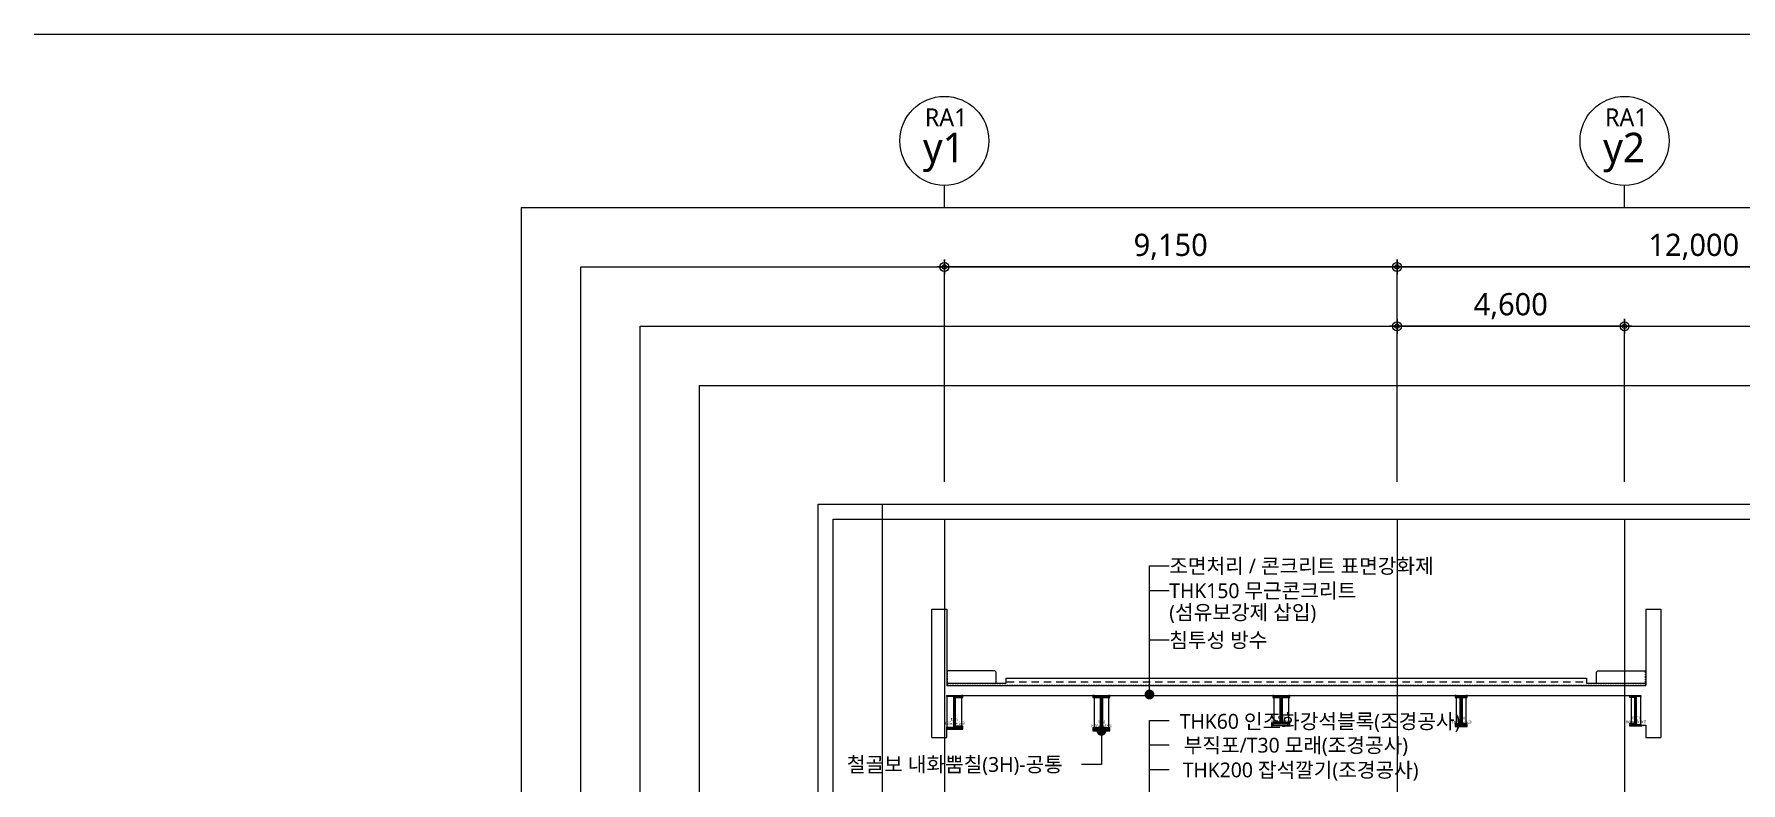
# Model space of a CAD drawing. Header units: millimetres. Extents: x 0 to 244676, y -5263 to 84354.
# Drawn here: x 126150 to 160651, y 28055 to 43200 of the extents above; entities that cross this region are included whole.
import ezdxf
from ezdxf.enums import TextEntityAlignment as Align

# ---------------------------------------------------------------- set-up
doc = ezdxf.new("R2010")
doc.units = ezdxf.units.MM
doc.header["$LTSCALE"] = 100
doc.header["$MEASUREMENT"] = 0
doc.header["$PDSIZE"] = -10
doc.linetypes.add('CENTER', pattern=[2, 1.25, -0.25, 0.25, -0.25])
doc.linetypes.add('HID', pattern=[2.5, 1.5, -1])
doc.layers.get('0').update_dxf_attribs({"linetype": 'CONTINUOUS'})
doc.layers.get('Defpoints').update_dxf_attribs({"color": 171, "linetype": 'CONTINUOUS'})
for name, color, linetype in [('02-COL', 2, 'CONTINUOUS'), ('CEN(ST)', 1, 'CENTER'), ('CON', 2, 'CONTINUOUS'), ('DIM', 7, 'CONTINUOUS'), ('FIN', 8, 'CONTINUOUS'), ('FIN(내화피복)', 8, 'CONTINUOUS'), ('HAT-252', 252, 'CONTINUOUS'), ('HF', 3, 'CONTINUOUS'), ('LED', 7, 'CONTINUOUS'), ('NDIM', 7, 'CONTINUOUS'), ('STEEL', 5, 'CONTINUOUS'), ('STL', 3, 'CONTINUOUS'), ('SYM', 7, 'CONTINUOUS'), ('SYM(AXIS)', 7, 'CONTINUOUS'), ('TEXT(AXIS)', 2, 'CONTINUOUS'), ('TEXT(MIN)', 7, 'CONTINUOUS'), ('wire-meshes', 1, 'CONTINUOUS')]:
    doc.layers.add(name, color=color, linetype=linetype)
doc.styles.add('CGS', font='cgse', dxfattribs={"bigfont": 'cgs'})
doc.styles.add('TE', font='malgun_0.ttf')
doc.styles.add('나눔바른고딕', font='NanumBarunGothic.ttf')
doc.dimstyles.new('BA', dxfattribs={"dimscale": 500, "dimtxt": 3, "dimasz": 1, "dimexe": 1, "dimexo": 5, "dimgap": 0.9, "dimtad": 1, "dimdec": 0, "dimdsep": 46, "dimlunit": 6, "dimtxsty": 'TE', "dimblk": 'DDD', "dimcen": 2.5, "dimclrd": 256, "dimclre": 256, "dimclrt": 3, "dimazin": 2, "dimtfac": 1, "dimtdec": 0, "dimtix": 1, "dimtmove": 2, "dimatfit": 3, "dimldrblk": 'DDD', "dimfxl": 1, "dimtolj": 1, "dimtzin": 0, "dimarcsym": 2})
doc.dimstyles.new('NDIM 1200', dxfattribs={"dimscale": 500, "dimtxt": 3, "dimasz": 1, "dimexe": 2, "dimexo": 2, "dimgap": 1, "dimtad": 1, "dimdec": 0, "dimdsep": 46, "dimtxsty": 'CGS', "dimblk": 'DOT0', "dimcen": 1, "dimdle": 8, "dimclrd": 2, "dimclre": 2, "dimclrt": 2, "dimadec": 0, "dimazin": 0, "dimtfac": 1, "dimtdec": 0, "dimtix": 1, "dimtmove": 2, "dimatfit": 3, "dimldrblk": 'DOT0', "dimfxl": 1, "dimtolj": 1, "dimtzin": 0, "dimlwd": -1, "dimlwe": -1, "dimarcsym": 0})

# ---------------------------------------------------------------- blocks, each defined once
blk = doc.blocks.new('DOT0')
blk.add_line((-3, 0), (3, 0))
at = {"color": 6}
blk.add_circle((0, 0), 0.75, dxfattribs=at)
blk = doc.blocks.new('DDD')
at = {"layer": 'DIM', "color": 0}
for p, q in [((-1, 0), (1, 0)), ((0, -1), (0, 1))]:
    blk.add_line(p, q, dxfattribs=at)
for radius in [0.6, 0.3]:
    blk.add_circle((0, 0), radius, dxfattribs=at)
blk = doc.blocks.new('*D240')
at = {"layer": 'Defpoints', "color": 0, "ltscale": 0.4, "transparency": 16777216}
for p in [(165700, 37291), (158300, 33391), (165700, 33391)]:
    blk.add_point(p, dxfattribs=at)
at = {"layer": 'NDIM', "lineweight": -2, "ltscale": 0.4, "transparency": 16777216}
for p, q in [((158300, 34141), (158300, 37441)), ((158450, 37291), (165550, 37291)), ((165700, 34141), (165700, 37441))]:
    blk.add_line(p, q, dxfattribs=at)
at = {"layer": 'NDIM', "lineweight": -2, "ltscale": 0.4, "transparency": 16777216, "xscale": 150, "yscale": 150, "zscale": 150, "rotation": 180}
blk.add_blockref('DDD', (158300, 37291), dxfattribs=at)
at = {"layer": 'NDIM', "lineweight": -2, "ltscale": 0.4, "transparency": 16777216, "xscale": 150, "yscale": 150, "zscale": 150}
blk.add_blockref('DDD', (165700, 37291), dxfattribs=at)
at = {"layer": 'NDIM', "color": 3, "ltscale": 0.4, "transparency": 16777216, "insert": (162000, 37696), "char_height": 450, "attachment_point": 5, "style": 'TE'}
blk.add_mtext('\\A1;7,400', dxfattribs=at)
blk = doc.blocks.new('*D241')
at = {"layer": 'Defpoints', "color": 0, "ltscale": 0.4, "transparency": 16777216}
for p in [(153700, 37291), (153700, 33391), (158300, 33391)]:
    blk.add_point(p, dxfattribs=at)
at = {"layer": 'NDIM', "lineweight": -2, "ltscale": 0.4, "transparency": 16777216}
for p, q in [((153700, 34141), (153700, 37441)), ((158150, 37291), (153850, 37291)), ((158300, 34141), (158300, 37441))]:
    blk.add_line(p, q, dxfattribs=at)
at = {"layer": 'NDIM', "lineweight": -2, "ltscale": 0.4, "transparency": 16777216, "xscale": 150, "yscale": 150, "zscale": 150, "rotation": 180}
blk.add_blockref('DDD', (153700, 37291), dxfattribs=at)
at = {"layer": 'NDIM', "lineweight": -2, "ltscale": 0.4, "transparency": 16777216, "xscale": 150, "yscale": 150, "zscale": 150}
blk.add_blockref('DDD', (158300, 37291), dxfattribs=at)
at = {"layer": 'NDIM', "color": 3, "ltscale": 0.4, "transparency": 16777216, "insert": (156000, 37696), "char_height": 450, "attachment_point": 5, "style": 'TE'}
blk.add_mtext('\\A1;4,600', dxfattribs=at)
blk = doc.blocks.new('*D242')
at = {"layer": 'Defpoints', "color": 0, "ltscale": 0.4, "transparency": 16777216}
for p in [(153700, 38491), (153700, 33391), (165700, 33391)]:
    blk.add_point(p, dxfattribs=at)
at = {"layer": 'NDIM', "lineweight": -2, "ltscale": 0.4, "transparency": 16777216}
for p, q in [((153700, 34141), (153700, 38641)), ((165550, 38491), (153850, 38491)), ((165700, 34141), (165700, 38641))]:
    blk.add_line(p, q, dxfattribs=at)
at = {"layer": 'NDIM', "lineweight": -2, "ltscale": 0.4, "transparency": 16777216, "xscale": 150, "yscale": 150, "zscale": 150, "rotation": 180}
blk.add_blockref('DDD', (153700, 38491), dxfattribs=at)
at = {"layer": 'NDIM', "lineweight": -2, "ltscale": 0.4, "transparency": 16777216, "xscale": 150, "yscale": 150, "zscale": 150}
blk.add_blockref('DDD', (165700, 38491), dxfattribs=at)
at = {"layer": 'NDIM', "color": 3, "ltscale": 0.4, "transparency": 16777216, "insert": (159700, 38897), "char_height": 450, "attachment_point": 5, "style": 'TE'}
blk.add_mtext('\\A1;12,000', dxfattribs=at)
blk = doc.blocks.new('A$C2F20087E')
at = {"layer": 'SYM(AXIS)'}
blk.add_line((600, 0), (600, 300), dxfattribs=at)
blk.add_circle((600, 900), 600, dxfattribs=at)
blk = doc.blocks.new('*D249')
at = {"layer": 'Defpoints', "color": 0, "ltscale": 0.4, "transparency": 16777216}
for p in [(144550, 38491), (144550, 33391), (153700, 33391)]:
    blk.add_point(p, dxfattribs=at)
at = {"layer": 'NDIM', "lineweight": -2, "ltscale": 0.4, "transparency": 16777216}
for p, q in [((144550, 34141), (144550, 38641)), ((153550, 38491), (144700, 38491)), ((153700, 34141), (153700, 38641))]:
    blk.add_line(p, q, dxfattribs=at)
at = {"layer": 'NDIM', "lineweight": -2, "ltscale": 0.4, "transparency": 16777216, "xscale": 150, "yscale": 150, "zscale": 150, "rotation": 180}
blk.add_blockref('DDD', (144550, 38491), dxfattribs=at)
at = {"layer": 'NDIM', "lineweight": -2, "ltscale": 0.4, "transparency": 16777216, "xscale": 150, "yscale": 150, "zscale": 150}
blk.add_blockref('DDD', (153700, 38491), dxfattribs=at)
at = {"layer": 'NDIM', "color": 3, "ltscale": 0.4, "transparency": 16777216, "insert": (149125, 38897), "char_height": 450, "attachment_point": 5, "style": 'TE'}
blk.add_mtext('\\A1;9,150', dxfattribs=at)
blk = doc.blocks.new('*U154')
at = {"layer": 'Defpoints'}
for p, q in [((-150, 326), (-150, -326)), ((-6, 0), (6, 0)), ((150, -326), (150, 326))]:
    blk.add_line(p, q, dxfattribs=at)
at = {"layer": 'STEEL', "color": 0, "linetype": 'ByBlock', "ltscale": 0.5}
for p, q in [((-6, 326), (-150, 326)), ((-6, -326), (-6, 326)), ((150, 326), (6, 326)), ((6, 326), (6, -326)), ((-150, -326), (-6, -326)), ((6, -326), (150, -326))]:
    blk.add_line(p, q, dxfattribs=at)
for points in [[(-150, 326), (-150, 346), (150, 346), (150, 326)], [(150, -326), (150, -346), (-150, -346), (-150, -326)]]:
    blk.add_lwpolyline(points, dxfattribs=at)
blk = doc.blocks.new('RaSB3-SEC')
at = {"layer": 'STL'}
blk.add_blockref('*U154', (0, -346), dxfattribs=at)
at = {"layer": 'Defpoints', "style": 'TE', "width": 0.5}
for s, p in [('H-692x300x12x20', (2, -613)), ('RaSB3', (2, -532))]:
    blk.add_text(s, height=60, dxfattribs=at).set_placement(p, align=Align.MIDDLE_CENTER)
blk = doc.blocks.new('*U150')
at = {"layer": 'Defpoints'}
for p, q in [((-100.5, 283), (-100.5, -283)), ((-6, 0), (6, 0)), ((100.5, -283), (100.5, 283))]:
    blk.add_line(p, q, dxfattribs=at)
at = {"layer": 'STEEL', "color": 0, "linetype": 'ByBlock', "ltscale": 0.5}
for p, q in [((-6, 283), (-100.5, 283)), ((-6, -283), (-6, 283)), ((100.5, 283), (6, 283)), ((6, 283), (6, -283)), ((-100.5, -283), (-6, -283)), ((6, -283), (100.5, -283))]:
    blk.add_line(p, q, dxfattribs=at)
for points in [[(-100.5, 283), (-100.5, 303), (100.5, 303), (100.5, 283)], [(100.5, -283), (100.5, -303), (-100.5, -303), (-100.5, -283)]]:
    blk.add_lwpolyline(points, dxfattribs=at)
blk = doc.blocks.new('RaSB1')
at = {"layer": 'STL'}
blk.add_blockref('*U150', (0, -303), dxfattribs=at)
at = {"layer": 'Defpoints', "style": 'TE', "width": 0.5}
for s, p in [('H-606x201x12x20', (2, -536)), ('RaSB1', (2, -455))]:
    blk.add_text(s, height=60, dxfattribs=at).set_placement(p, align=Align.MIDDLE_CENTER)
blk = doc.blocks.new('*U156')
at = {"layer": 'Defpoints'}
for p, q in [((-150, 274), (-150, -274)), ((-6, 0), (6, 0)), ((150, -274), (150, 274))]:
    blk.add_line(p, q, dxfattribs=at)
at = {"layer": 'STEEL', "color": 0, "linetype": 'ByBlock', "ltscale": 0.5}
for p, q in [((-6, 274), (-150, 274)), ((-6, -274), (-6, 274)), ((150, 274), (6, 274)), ((6, 274), (6, -274)), ((-150, -274), (-6, -274)), ((6, -274), (150, -274))]:
    blk.add_line(p, q, dxfattribs=at)
for points in [[(-150, 274), (-150, 291), (150, 291), (150, 274)], [(150, -274), (150, -291), (-150, -291), (-150, -274)]]:
    blk.add_lwpolyline(points, dxfattribs=at)
blk = doc.blocks.new('RaSB2-SEC')
at = {"layer": 'STL'}
blk.add_blockref('*U156', (0, -291), dxfattribs=at)
at = {"layer": 'Defpoints', "style": 'TE', "width": 0.5}
for s, p in [('H-582x300x12x17', (2, -524)), ('RaSB2', (2, -443))]:
    blk.add_text(s, height=60, dxfattribs=at).set_placement(p, align=Align.MIDDLE_CENTER)
blk = doc.blocks.new('*U152')
at = {"layer": 'Defpoints'}
for p, q in [((-150, 309), (-150, -309)), ((-6, 0), (6, 0)), ((150, -309), (150, 309))]:
    blk.add_line(p, q, dxfattribs=at)
at = {"layer": 'STEEL', "color": 0, "linetype": 'ByBlock', "ltscale": 0.5}
for p, q in [((-6, 309), (-150, 309)), ((-6, -309), (-6, 309)), ((150, 309), (6, 309)), ((6, 309), (6, -309)), ((-150, -309), (-6, -309)), ((6, -309), (150, -309))]:
    blk.add_line(p, q, dxfattribs=at)
for points in [[(-150, 309), (-150, 329), (150, 329), (150, 309)], [(150, -309), (150, -329), (-150, -329), (-150, -309)]]:
    blk.add_lwpolyline(points, dxfattribs=at)
blk = doc.blocks.new('RaSG2-SEC')
at = {"layer": 'HF'}
blk.add_blockref('*U152', (0, -329), dxfattribs=at)
at = {"layer": 'Defpoints', "style": 'TE', "width": 0.5}
for s, p in [('H-658x300x12x20', (2, -561)), ('RaSG2', (2, -481))]:
    blk.add_text(s, height=60, dxfattribs=at).set_placement(p, align=Align.MIDDLE_CENTER)
blk = doc.blocks.new('*U151')
at = {"layer": 'Defpoints'}
for p, q in [((-100, 283), (-100, -283)), ((-5.5, 0), (5.5, 0)), ((100, -283), (100, 283))]:
    blk.add_line(p, q, dxfattribs=at)
at = {"layer": 'STEEL', "color": 0, "linetype": 'ByBlock', "ltscale": 0.5}
for p, q in [((-5.5, 283), (-100, 283)), ((-5.5, -283), (-5.5, 283)), ((100, 283), (5.5, 283)), ((5.5, 283), (5.5, -283)), ((-100, -283), (-5.5, -283)), ((5.5, -283), (100, -283))]:
    blk.add_line(p, q, dxfattribs=at)
for points in [[(-100, 283), (-100, 300), (100, 300), (100, 283)], [(100, -283), (100, -300), (-100, -300), (-100, -283)]]:
    blk.add_lwpolyline(points, dxfattribs=at)
blk = doc.blocks.new('RaSG1')
at = {"layer": 'HF'}
blk.add_blockref('*U151', (0, -300), dxfattribs=at)
at = {"layer": 'Defpoints', "style": 'TE', "width": 0.5}
for s, p in [('H-600x200x11x17', (2, -533)), ('RaSG1', (2, -452))]:
    blk.add_text(s, height=60, dxfattribs=at).set_placement(p, align=Align.MIDDLE_CENTER)

msp = doc.modelspace()

# ---------------------------------------------------------------- linework, layer by layer
at = {"ltscale": 10000}
msp.add_line((126150, 43200), (232650, 43200), dxfattribs=at)
at = {"layer": 'CEN(ST)', "ltscale": 10000}
for p, q in [((144550, 33391), (144550, 11459)), ((153700, 33391), (153700, 11459)), ((158300, 33391), (158300, 11459))]:
    msp.add_line(p, q, dxfattribs=at)
at = {"layer": 'CON', "ltscale": 0.1}
for p, q in [((144300, 28971.4), (144300, 31571.4)), ((144300, 31571.4), (144600, 31571.4)), ((144600, 31571.4), (144600, 30020.7)), ((158730.8, 31571.4), (159030.8, 31571.4)), ((159030.8, 31571.4), (159030.8, 28971.4)), ((144600, 30021.4), (158730.8, 30021.4))]:
    msp.add_line(p, q, dxfattribs=at)
for points in [[(158730.8, 31571.4), (158730.8, 30021.4)], [(144300, 28971.4), (144600, 28971.4), (144600, 29163.7), (144900, 29163.7), (144900, 29183.7), (144756, 29183.7), (144756, 29801.4), (144900, 29801.4), (144900, 29821.4), (158430.8, 29821.4), (158430.8, 29804.4), (158525.3, 29804.4), (158525.3, 29238.4), (158430.8, 29238.4), (158430.8, 29221.4), (158730.8, 29221.4), (158730.8, 28971.4), (159030.8, 28971.4)]]:
    msp.add_lwpolyline(points, dxfattribs=at)
at = {"layer": 'Defpoints', "ltscale": 10000}
for points in [[(222800, 5159), (136000, 5159), (136000, 39691), (222800, 39691)], [(221600, 6359), (137200, 6359), (137200, 38491), (221600, 38491)], [(220400, 7559), (138400, 7559), (138400, 37291), (220400, 37291)], [(219200, 8759), (139600, 8759), (139600, 36091), (219200, 36091)], [(216800, 11159), (142000, 11159), (142000, 33691), (216800, 33691)], [(216500, 11459), (142300, 11459), (142300, 33391), (216500, 33391)]]:
    msp.add_lwpolyline(points, close=True, dxfattribs=at)
at = {"layer": 'FIN'}
for points in [[(145600, 30071.8), (145600, 30291.8), (145570, 30321.8), (144599.9, 30321.8)], [(157730.8, 30071.8), (157730.8, 30291.8), (157760.8, 30321.8), (158730.8, 30321.8)]]:
    msp.add_lwpolyline(points, dxfattribs=at)
at = {"layer": 'FIN', "ltscale": 0.5}
msp.add_lwpolyline([(144610, 30071.8), (145800, 30071.8), (145800, 30171.4), (157530.8, 30171.4), (157530.8, 30071.8), (158720.8, 30071.8)], dxfattribs=at)
at = {"layer": 'FIN(내화피복)', "ltscale": 10000}
for points in [[(144900, 29821.4), (144900, 29801.4), (144756, 29801.4), (144756, 29183.7), (144900, 29183.7), (144900, 29163.7), (144600, 29163.7), (144600, 29142.7), (144921, 29142.7), (144921, 29204.7), (144777, 29204.7), (144777, 29780.4), (144921, 29780.4), (144921, 29821.4)], [(158430.8, 29821.4), (158430.8, 29804.4), (158525.3, 29804.4), (158525.3, 29238.4), (158430.8, 29238.4), (158430.8, 29221.4), (158651.8, 29221.4), (158651.8, 29200.4), (158409.8, 29200.4), (158409.8, 29259.4), (158504.3, 29259.4), (158504.3, 29783.4), (158409.8, 29783.4), (158409.8, 29821.4)]]:
    msp.add_lwpolyline(points, close=True, dxfattribs=at)
for points in [[(147875.1, 29821.4), (147875.1, 29801.4), (147731.1, 29801.4), (147731.1, 29149.4), (147875.1, 29149.4), (147875.1, 29129.4), (147575.1, 29129.4), (147575.1, 29149.4), (147719.1, 29149.4), (147719.1, 29801.4), (147575.1, 29801.4), (147575.1, 29821.4), (147554.1, 29821.4), (147554.1, 29780.4), (147698.1, 29780.4), (147698.1, 29170.4), (147554.1, 29170.4), (147554.1, 29108.4), (147896.1, 29108.4), (147896.1, 29170.4), (147752.1, 29170.4), (147752.1, 29780.4), (147896.1, 29780.4), (147896.1, 29821.4), (147875.1, 29821.4)], [(151511.5, 29821.4), (151511.5, 29804.4), (151367.5, 29804.4), (151367.5, 29256.4), (151511.5, 29256.4), (151511.5, 29239.4), (151211.5, 29239.4), (151211.5, 29256.4), (151355.5, 29256.4), (151355.5, 29804.4), (151211.5, 29804.4), (151211.5, 29821.4), (151190.5, 29821.4), (151190.5, 29783.4), (151334.5, 29783.4), (151334.5, 29277.4), (151190.5, 29277.4), (151190.5, 29218.4), (151532.5, 29218.4), (151532.5, 29277.4), (151388.5, 29277.4), (151388.5, 29783.4), (151532.5, 29783.4), (151532.5, 29821.4), (151511.5, 29821.4)], [(155098.4, 29821.4), (155098.4, 29801.4), (155003.9, 29801.4), (155003.9, 29235.4), (155098.4, 29235.4), (155098.4, 29215.4), (154897.4, 29215.4), (154897.4, 29235.4), (154991.9, 29235.4), (154991.9, 29801.4), (154897.4, 29801.4), (154897.4, 29821.4), (154876.4, 29821.4), (154876.4, 29780.4), (154970.9, 29780.4), (154970.9, 29256.4), (154876.4, 29256.4), (154876.4, 29194.4), (155119.4, 29194.4), (155119.4, 29256.4), (155024.9, 29256.4), (155024.9, 29780.4), (155119.4, 29780.4), (155119.4, 29821.4), (155098.4, 29821.4)]]:
    msp.add_lwpolyline(points, dxfattribs=at)
at = {"layer": 'HAT-252', "linetype": 'HID', "ltscale": 0.2}
msp.add_lwpolyline([(144609.9, 30321.8), (144610, 30031.4), (158720.8, 30031.4), (158720.8, 30321.8)], dxfattribs=at)
at = {"layer": 'SYM', "color": 8}
msp.add_lwpolyline([(143300, 11159), (143300.1, 20529), (143200, 20579), (143400, 20579), (143300, 20629), (143300, 33691)], dxfattribs=at)
at = {"layer": 'TEXT(MIN)', "ltscale": 10000}
for p, q in [((149096.3, 31942.1), (148696.3, 31942.1)), ((149096.3, 30942.1), (148696.3, 30942.1)), ((149096.3, 28816.9), (148696.3, 28816.9)), ((149096.3, 28316.9), (148696.3, 28316.9))]:
    msp.add_line(p, q, dxfattribs=at)
at = {"layer": 'wire-meshes', "linetype": 'HID'}
msp.add_lwpolyline([(145810, 30096.4), (157520.8, 30096.4)], dxfattribs=at)

# ---------------------------------------------------------------- block references
at = {"xscale": 1.500000000000013, "yscale": 1.500000000000013, "zscale": 1.500000000000013}
for p in [(143650, 39691), (157400, 39691)]:
    msp.add_blockref('A$C2F20087E', p, dxfattribs=at)
for name, p in [('RaSG2-SEC', (144750, 29821.4)), ('RaSB3-SEC', (147725.1, 29821.4)), ('RaSB2-SEC', (151361.5, 29821.4))]:
    msp.add_blockref(name, p)
at = {"layer": '02-COL'}
msp.add_blockref('RaSB1', (154997.9, 29821.4), dxfattribs=at)
at = {"layer": 'HF'}
msp.add_blockref('RaSG1', (158530.8, 29821.4), dxfattribs=at)

# ---------------------------------------------------------------- texts
at = {"layer": 'TEXT(AXIS)', "style": '나눔바른고딕'}
for p in [(144585.6, 41517.7), (158335.6, 41517.7)]:
    msp.add_text('RA1', height=360, dxfattribs=at).set_placement(p, align=Align.MIDDLE_CENTER)
for s, p in [('y1', (144540, 40808.5)), ('y2', (158290, 40808.5))]:
    msp.add_text(s, height=600, dxfattribs=at).set_placement(p, align=Align.MIDDLE)
at = {"layer": 'TEXT(MIN)', "style": '나눔바른고딕'}
for s, p in [('조면처리 / 콘크리트 표면강화제', (149096.3, 32442.1)), ('THK150 무근콘크리트', (149096.3, 31942.1)), ('(섬유보강제 삽입)', (149096.3, 31503.7)), ('침투성 방수', (149096.3, 30942.1)), ('철골보 내화뿜칠(3H)-공통', (142580.3, 28427.6))]:
    msp.add_text(s, height=300, dxfattribs=at).set_placement(p, align=Align.MIDDLE_LEFT)
for s, p in [('THK60 인조화강석블록(조경공사)', (154980.7, 29299.5)), ('부직포/T30 모래(조경공사)', (153922.9, 28816.9)), ('THK200 잡석깔기(조경공사)', (154134.8, 28316.9))]:
    msp.add_text(s, height=300, rotation=360, dxfattribs=at).set_placement(p, align=Align.MIDDLE_RIGHT)

# ---------------------------------------------------------------- dimensions: what is measured, and where the dimension line sits
at = {"layer": 'NDIM', "ltscale": 0.4}
for base, p1, p2, picture, middle in [((144550, 38491), (153700, 33391), (144550, 33391), '*D249', (149125, 38897.4)), ((153700, 38491), (165700, 33391), (153700, 33391), '*D242', (159700, 38897.4)), ((153700, 37291), (158300, 33391), (153700, 33391), '*D241', (156000, 37696.2)), ((165700, 37291), (158300, 33391), (165700, 33391), '*D240', (162000, 37696.2))]:
    dim = msp.add_linear_dim(base=base, p1=p1, p2=p2, dimstyle='BA', override={"dimscale": 150}, dxfattribs=at)
    dim.commit()
    dim.dimension.update_dxf_attribs({"geometry": picture, "text_midpoint": middle})

# ---------------------------------------------------------------- leaders
at = {"layer": 'LED', "ltscale": 10000}
for points in [[(148696.3, 29842.1), (148696.3, 32442.1), (149096.3, 32442.1)], [(147725.1, 29108.4), (147725.1, 28427.6), (147325.1, 28427.6)], [(148696.3, 26509), (148696.3, 29316.9), (149096.3, 29316.9)]]:
    msp.add_leader(points, dimstyle='NDIM 1200', override={"dimasz": 0.4, "dimtad": 0, "dimclrd": 256, "dimldrblk": 'Dot'}, dxfattribs=at)

doc.saveas('drawing.dxf')
